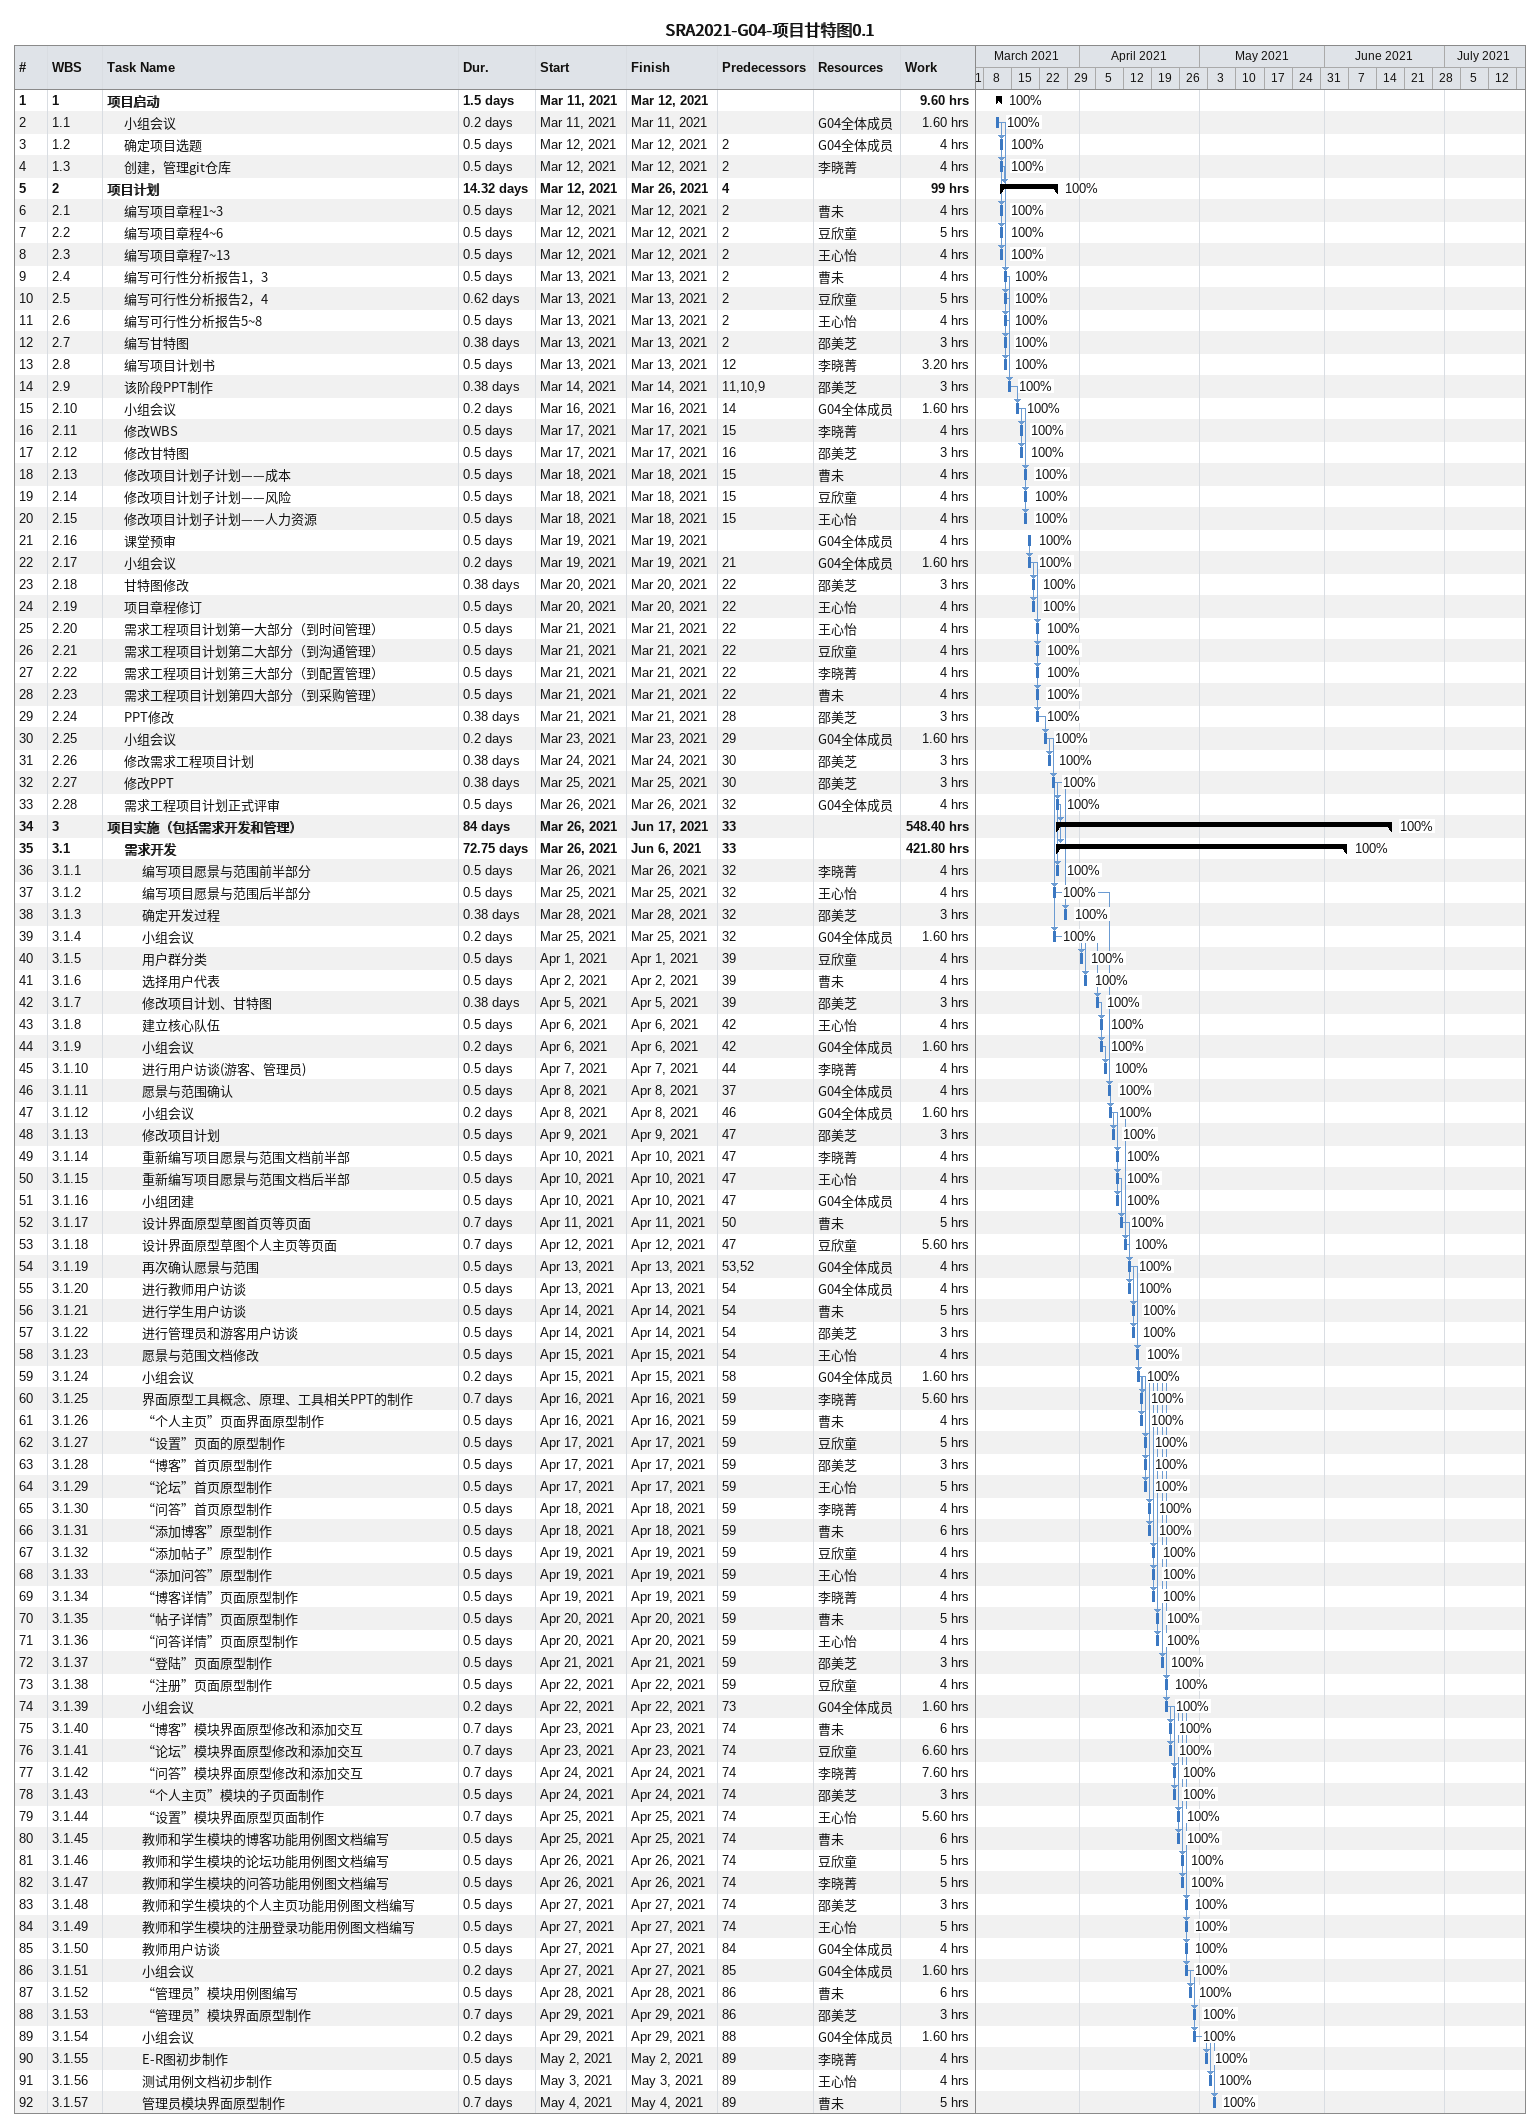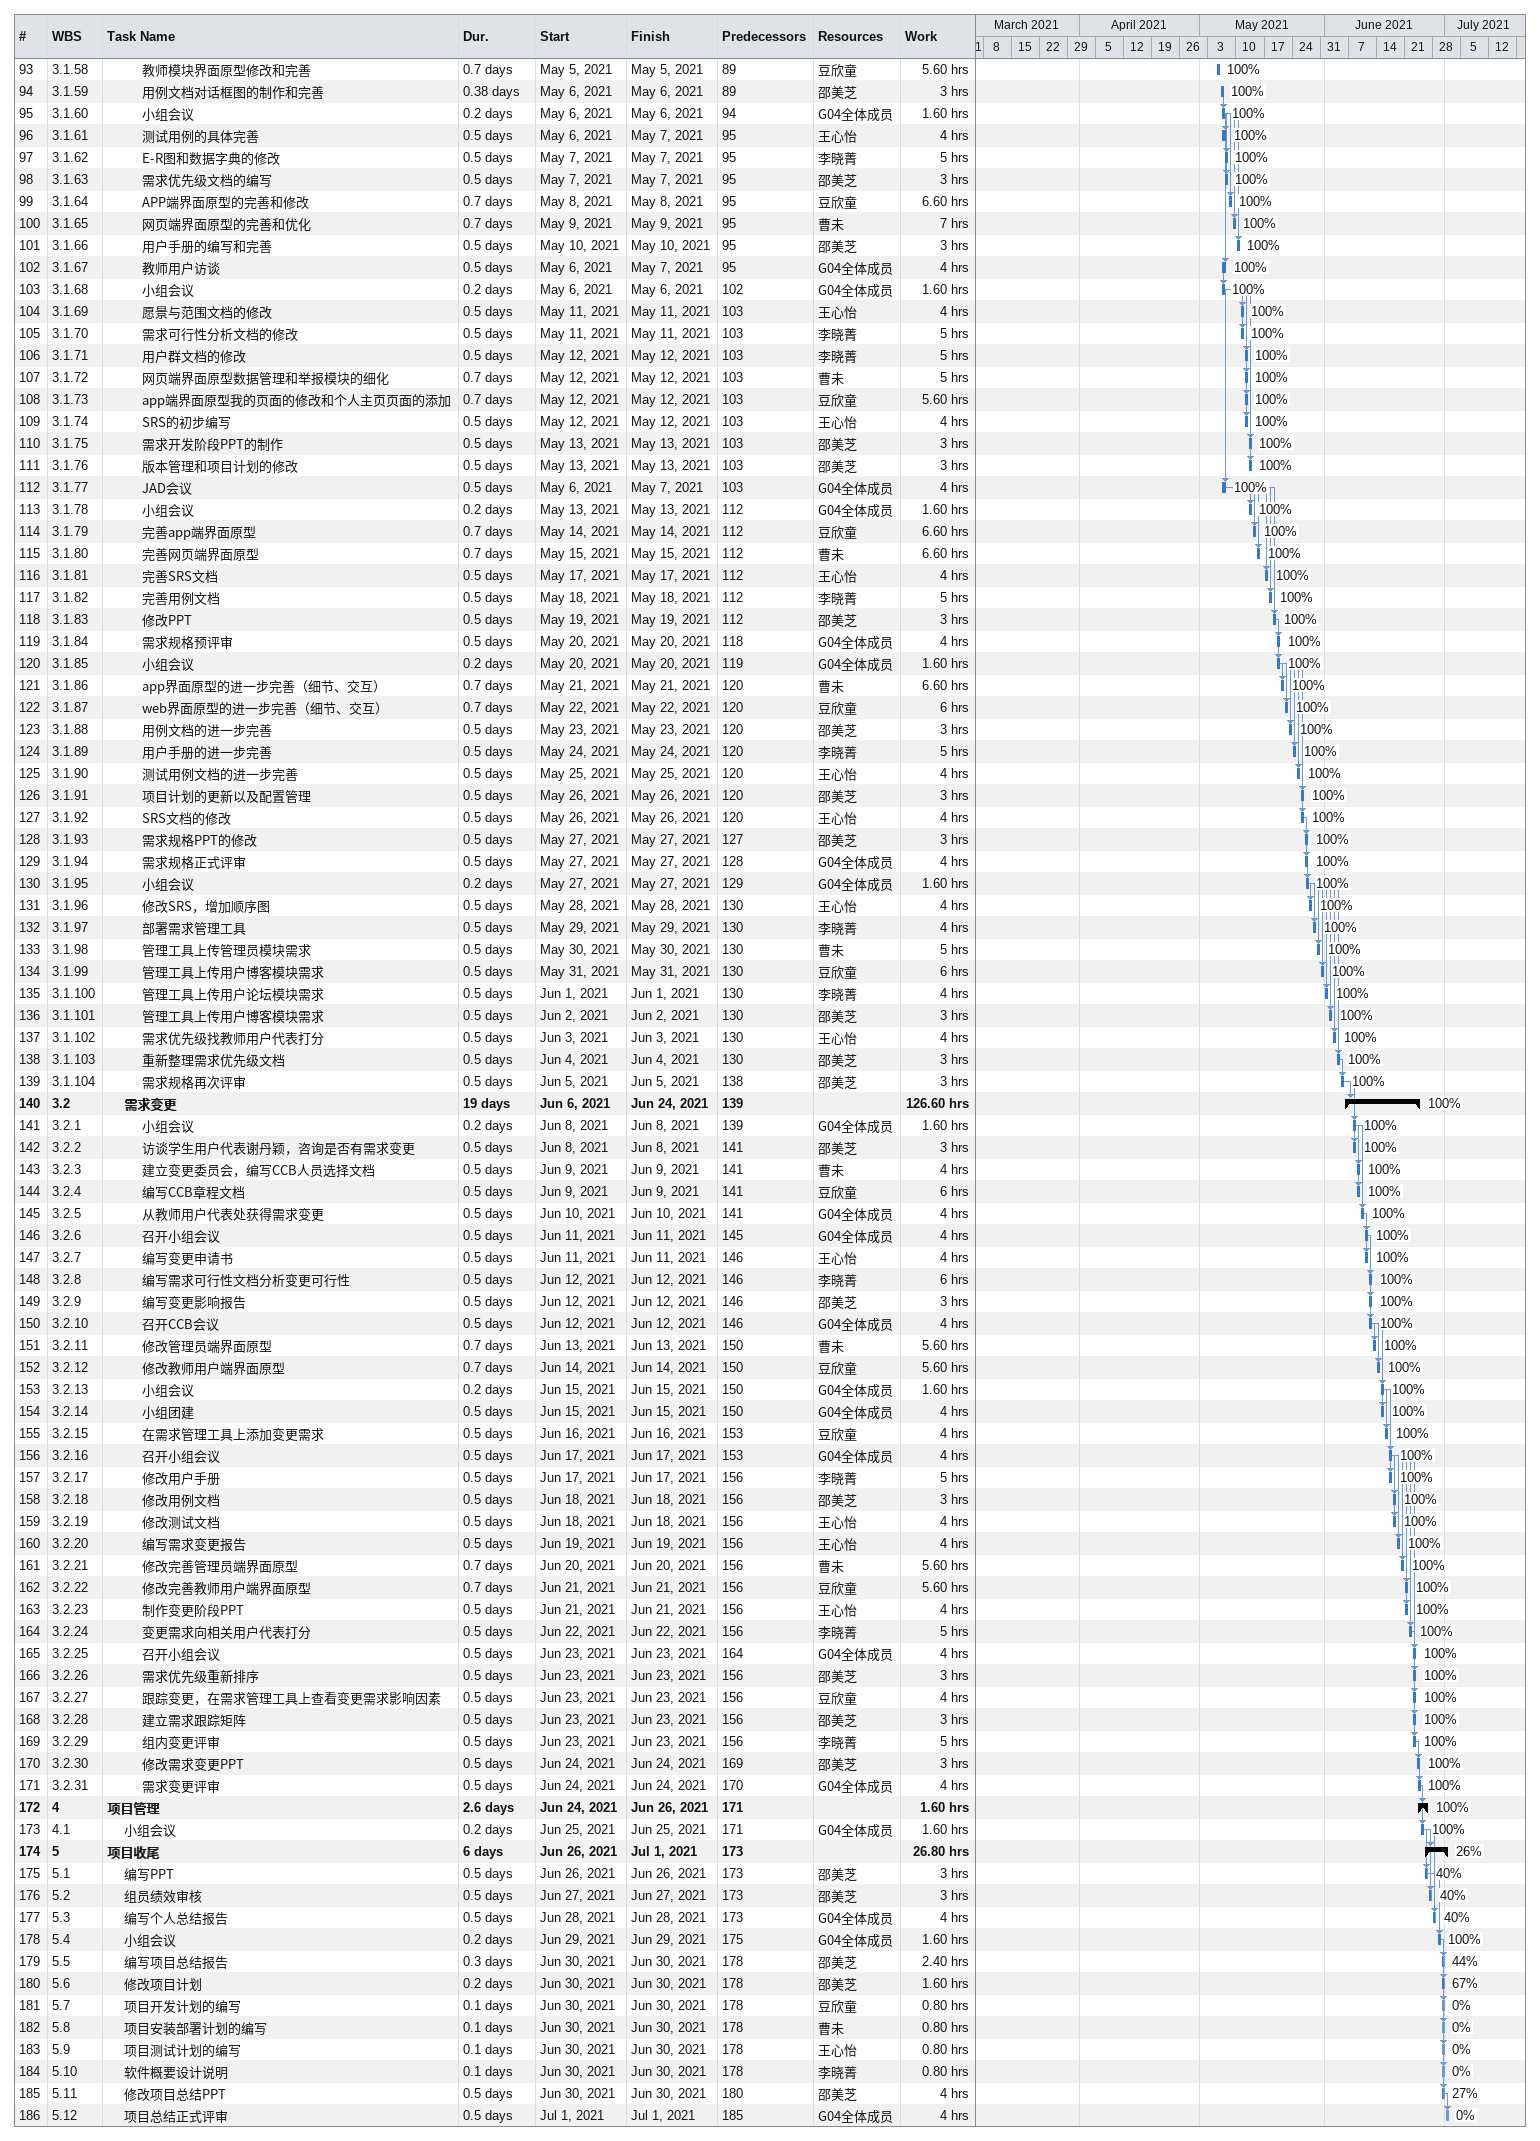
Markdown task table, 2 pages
SRA2021-G04-项目甘特图0.1

| ID | WBS | Task | Duration | Start | Finish | Predecessors | Resources | % complete | Work (h) |
|---|---|---|---|---|---|---|---|---|---|
| 1 | 1 | **项目启动** | 1.5d | 2021-03-11 | 2021-03-12 |  |  | 100 | 9.60 |
| 2 | 1.1 | 小组会议 | 0.2d | 2021-03-11 | 2021-03-11 |  | G04全体成员 | 100 | 1.60 |
| 3 | 1.2 | 确定项目选题 | 0.5d | 2021-03-12 | 2021-03-12 | 2 | G04全体成员 | 100 | 4 |
| 4 | 1.3 | 创建，管理git仓库 | 0.5d | 2021-03-12 | 2021-03-12 | 2 | 李晓菁 | 100 | 4 |
| 5 | 2 | **项目计划** | 14.32d | 2021-03-12 | 2021-03-26 | 4 |  | 100 | 99 |
| 6 | 2.1 | 编写项目章程1~3 | 0.5d | 2021-03-12 | 2021-03-12 | 2 | 曹未 | 100 | 4 |
| 7 | 2.2 | 编写项目章程4~6 | 0.5d | 2021-03-12 | 2021-03-12 | 2 | 豆欣童 | 100 | 5 |
| 8 | 2.3 | 编写项目章程7~13 | 0.5d | 2021-03-12 | 2021-03-12 | 2 | 王心怡 | 100 | 4 |
| 9 | 2.4 | 编写可行性分析报告1，3 | 0.5d | 2021-03-13 | 2021-03-13 | 2 | 曹未 | 100 | 4 |
| 10 | 2.5 | 编写可行性分析报告2，4 | 0.62d | 2021-03-13 | 2021-03-13 | 2 | 豆欣童 | 100 | 5 |
| 11 | 2.6 | 编写可行性分析报告5~8 | 0.5d | 2021-03-13 | 2021-03-13 | 2 | 王心怡 | 100 | 4 |
| 12 | 2.7 | 编写甘特图 | 0.38d | 2021-03-13 | 2021-03-13 | 2 | 邵美芝 | 100 | 3 |
| 13 | 2.8 | 编写项目计划书 | 0.5d | 2021-03-13 | 2021-03-13 | 12 | 李晓菁 | 100 | 3.20 |
| 14 | 2.9 | 该阶段PPT制作 | 0.38d | 2021-03-14 | 2021-03-14 | 11, 10, 9 | 邵美芝 | 100 | 3 |
| 15 | 2.10 | 小组会议 | 0.2d | 2021-03-16 | 2021-03-16 | 14 | G04全体成员 | 100 | 1.60 |
| 16 | 2.11 | 修改WBS | 0.5d | 2021-03-17 | 2021-03-17 | 15 | 李晓菁 | 100 | 4 |
| 17 | 2.12 | 修改甘特图 | 0.5d | 2021-03-17 | 2021-03-17 | 16 | 邵美芝 | 100 | 3 |
| 18 | 2.13 | 修改项目计划子计划——成本 | 0.5d | 2021-03-18 | 2021-03-18 | 15 | 曹未 | 100 | 4 |
| 19 | 2.14 | 修改项目计划子计划——风险 | 0.5d | 2021-03-18 | 2021-03-18 | 15 | 豆欣童 | 100 | 4 |
| 20 | 2.15 | 修改项目计划子计划——人力资源 | 0.5d | 2021-03-18 | 2021-03-18 | 15 | 王心怡 | 100 | 4 |
| 21 | 2.16 | 课堂预审 | 0.5d | 2021-03-19 | 2021-03-19 |  | G04全体成员 | 100 | 4 |
| 22 | 2.17 | 小组会议 | 0.2d | 2021-03-19 | 2021-03-19 | 21 | G04全体成员 | 100 | 1.60 |
| 23 | 2.18 | 甘特图修改 | 0.38d | 2021-03-20 | 2021-03-20 | 22 | 邵美芝 | 100 | 3 |
| 24 | 2.19 | 项目章程修订 | 0.5d | 2021-03-20 | 2021-03-20 | 22 | 王心怡 | 100 | 4 |
| 25 | 2.20 | 需求工程项目计划第一大部分（到时间管理） | 0.5d | 2021-03-21 | 2021-03-21 | 22 | 王心怡 | 100 | 4 |
| 26 | 2.21 | 需求工程项目计划第二大部分（到沟通管理） | 0.5d | 2021-03-21 | 2021-03-21 | 22 | 豆欣童 | 100 | 4 |
| 27 | 2.22 | 需求工程项目计划第三大部分（到配置管理） | 0.5d | 2021-03-21 | 2021-03-21 | 22 | 李晓菁 | 100 | 4 |
| 28 | 2.23 | 需求工程项目计划第四大部分（到采购管理） | 0.5d | 2021-03-21 | 2021-03-21 | 22 | 曹未 | 100 | 4 |
| 29 | 2.24 | PPT修改 | 0.38d | 2021-03-21 | 2021-03-21 | 28 | 邵美芝 | 100 | 3 |
| 30 | 2.25 | 小组会议 | 0.2d | 2021-03-23 | 2021-03-23 | 29 | G04全体成员 | 100 | 1.60 |
| 31 | 2.26 | 修改需求工程项目计划 | 0.38d | 2021-03-24 | 2021-03-24 | 30 | 邵美芝 | 100 | 3 |
| 32 | 2.27 | 修改PPT | 0.38d | 2021-03-25 | 2021-03-25 | 30 | 邵美芝 | 100 | 3 |
| 33 | 2.28 | 需求工程项目计划正式评审 | 0.5d | 2021-03-26 | 2021-03-26 | 32 | G04全体成员 | 100 | 4 |
| 34 | 3 | **项目实施（包括需求开发和管理）** | 84d | 2021-03-26 | 2021-06-17 | 33 |  | 100 | 548.40 |
| 35 | 3.1 | **需求开发** | 72.75d | 2021-03-26 | 2021-06-06 | 33 |  | 100 | 421.80 |
| 36 | 3.1.1 | 编写项目愿景与范围前半部分 | 0.5d | 2021-03-26 | 2021-03-26 | 32 | 李晓菁 | 100 | 4 |
| 37 | 3.1.2 | 编写项目愿景与范围后半部分 | 0.5d | 2021-03-25 | 2021-03-25 | 32 | 王心怡 | 100 | 4 |
| 38 | 3.1.3 | 确定开发过程 | 0.38d | 2021-03-28 | 2021-03-28 | 32 | 邵美芝 | 100 | 3 |
| 39 | 3.1.4 | 小组会议 | 0.2d | 2021-03-25 | 2021-03-25 | 32 | G04全体成员 | 100 | 1.60 |
| 40 | 3.1.5 | 用户群分类 | 0.5d | 2021-04-01 | 2021-04-01 | 39 | 豆欣童 | 100 | 4 |
| 41 | 3.1.6 | 选择用户代表 | 0.5d | 2021-04-02 | 2021-04-02 | 39 | 曹未 | 100 | 4 |
| 42 | 3.1.7 | 修改项目计划、甘特图 | 0.38d | 2021-04-05 | 2021-04-05 | 39 | 邵美芝 | 100 | 3 |
| 43 | 3.1.8 | 建立核心队伍 | 0.5d | 2021-04-06 | 2021-04-06 | 42 | 王心怡 | 100 | 4 |
| 44 | 3.1.9 | 小组会议 | 0.2d | 2021-04-06 | 2021-04-06 | 42 | G04全体成员 | 100 | 1.60 |
| 45 | 3.1.10 | 进行用户访谈(游客、管理员) | 0.5d | 2021-04-07 | 2021-04-07 | 44 | 李晓菁 | 100 | 4 |
| 46 | 3.1.11 | 愿景与范围确认 | 0.5d | 2021-04-08 | 2021-04-08 | 37 | G04全体成员 | 100 | 4 |
| 47 | 3.1.12 | 小组会议 | 0.2d | 2021-04-08 | 2021-04-08 | 46 | G04全体成员 | 100 | 1.60 |
| 48 | 3.1.13 | 修改项目计划 | 0.5d | 2021-04-09 | 2021-04-09 | 47 | 邵美芝 | 100 | 3 |
| 49 | 3.1.14 | 重新编写项目愿景与范围文档前半部 | 0.5d | 2021-04-10 | 2021-04-10 | 47 | 李晓菁 | 100 | 4 |
| 50 | 3.1.15 | 重新编写项目愿景与范围文档后半部 | 0.5d | 2021-04-10 | 2021-04-10 | 47 | 王心怡 | 100 | 4 |
| 51 | 3.1.16 | 小组团建 | 0.5d | 2021-04-10 | 2021-04-10 | 47 | G04全体成员 | 100 | 4 |
| 52 | 3.1.17 | 设计界面原型草图首页等页面 | 0.7d | 2021-04-11 | 2021-04-11 | 50 | 曹未 | 100 | 5 |
| 53 | 3.1.18 | 设计界面原型草图个人主页等页面 | 0.7d | 2021-04-12 | 2021-04-12 | 47 | 豆欣童 | 100 | 5.60 |
| 54 | 3.1.19 | 再次确认愿景与范围 | 0.5d | 2021-04-13 | 2021-04-13 | 53, 52 | G04全体成员 | 100 | 4 |
| 55 | 3.1.20 | 进行教师用户访谈 | 0.5d | 2021-04-13 | 2021-04-13 | 54 | G04全体成员 | 100 | 4 |
| 56 | 3.1.21 | 进行学生用户访谈 | 0.5d | 2021-04-14 | 2021-04-14 | 54 | 曹未 | 100 | 5 |
| 57 | 3.1.22 | 进行管理员和游客用户访谈 | 0.5d | 2021-04-14 | 2021-04-14 | 54 | 邵美芝 | 100 | 3 |
| 58 | 3.1.23 | 愿景与范围文档修改 | 0.5d | 2021-04-15 | 2021-04-15 | 54 | 王心怡 | 100 | 4 |
| 59 | 3.1.24 | 小组会议 | 0.2d | 2021-04-15 | 2021-04-15 | 58 | G04全体成员 | 100 | 1.60 |
| 60 | 3.1.25 | 界面原型工具概念、原理、工具相关PPT的制作 | 0.7d | 2021-04-16 | 2021-04-16 | 59 | 李晓菁 | 100 | 5.60 |
| 61 | 3.1.26 | “个人主页”页面界面原型制作 | 0.5d | 2021-04-16 | 2021-04-16 | 59 | 曹未 | 100 | 4 |
| 62 | 3.1.27 | “设置”页面的原型制作 | 0.5d | 2021-04-17 | 2021-04-17 | 59 | 豆欣童 | 100 | 5 |
| 63 | 3.1.28 | “博客”首页原型制作 | 0.5d | 2021-04-17 | 2021-04-17 | 59 | 邵美芝 | 100 | 3 |
| 64 | 3.1.29 | “论坛”首页原型制作 | 0.5d | 2021-04-17 | 2021-04-17 | 59 | 王心怡 | 100 | 5 |
| 65 | 3.1.30 | “问答”首页原型制作 | 0.5d | 2021-04-18 | 2021-04-18 | 59 | 李晓菁 | 100 | 4 |
| 66 | 3.1.31 | “添加博客”原型制作 | 0.5d | 2021-04-18 | 2021-04-18 | 59 | 曹未 | 100 | 6 |
| 67 | 3.1.32 | “添加帖子”原型制作 | 0.5d | 2021-04-19 | 2021-04-19 | 59 | 豆欣童 | 100 | 4 |
| 68 | 3.1.33 | “添加问答”原型制作 | 0.5d | 2021-04-19 | 2021-04-19 | 59 | 王心怡 | 100 | 4 |
| 69 | 3.1.34 | “博客详情”页面原型制作 | 0.5d | 2021-04-19 | 2021-04-19 | 59 | 李晓菁 | 100 | 4 |
| 70 | 3.1.35 | “帖子详情”页面原型制作 | 0.5d | 2021-04-20 | 2021-04-20 | 59 | 曹未 | 100 | 5 |
| 71 | 3.1.36 | “问答详情”页面原型制作 | 0.5d | 2021-04-20 | 2021-04-20 | 59 | 王心怡 | 100 | 4 |
| 72 | 3.1.37 | “登陆”页面原型制作 | 0.5d | 2021-04-21 | 2021-04-21 | 59 | 邵美芝 | 100 | 3 |
| 73 | 3.1.38 | “注册”页面原型制作 | 0.5d | 2021-04-22 | 2021-04-22 | 59 | 豆欣童 | 100 | 4 |
| 74 | 3.1.39 | 小组会议 | 0.2d | 2021-04-22 | 2021-04-22 | 73 | G04全体成员 | 100 | 1.60 |
| 75 | 3.1.40 | “博客”模块界面原型修改和添加交互 | 0.7d | 2021-04-23 | 2021-04-23 | 74 | 曹未 | 100 | 6 |
| 76 | 3.1.41 | “论坛”模块界面原型修改和添加交互 | 0.7d | 2021-04-23 | 2021-04-23 | 74 | 豆欣童 | 100 | 6.60 |
| 77 | 3.1.42 | “问答”模块界面原型修改和添加交互 | 0.7d | 2021-04-24 | 2021-04-24 | 74 | 李晓菁 | 100 | 7.60 |
| 78 | 3.1.43 | “个人主页”模块的子页面制作 | 0.5d | 2021-04-24 | 2021-04-24 | 74 | 邵美芝 | 100 | 3 |
| 79 | 3.1.44 | “设置”模块界面原型页面制作 | 0.7d | 2021-04-25 | 2021-04-25 | 74 | 王心怡 | 100 | 5.60 |
| 80 | 3.1.45 | 教师和学生模块的博客功能用例图文档编写 | 0.5d | 2021-04-25 | 2021-04-25 | 74 | 曹未 | 100 | 6 |
| 81 | 3.1.46 | 教师和学生模块的论坛功能用例图文档编写 | 0.5d | 2021-04-26 | 2021-04-26 | 74 | 豆欣童 | 100 | 5 |
| 82 | 3.1.47 | 教师和学生模块的问答功能用例图文档编写 | 0.5d | 2021-04-26 | 2021-04-26 | 74 | 李晓菁 | 100 | 5 |
| 83 | 3.1.48 | 教师和学生模块的个人主页功能用例图文档编写 | 0.5d | 2021-04-27 | 2021-04-27 | 74 | 邵美芝 | 100 | 3 |
| 84 | 3.1.49 | 教师和学生模块的注册登录功能用例图文档编写 | 0.5d | 2021-04-27 | 2021-04-27 | 74 | 王心怡 | 100 | 5 |
| 85 | 3.1.50 | 教师用户访谈 | 0.5d | 2021-04-27 | 2021-04-27 | 84 | G04全体成员 | 100 | 4 |
| 86 | 3.1.51 | 小组会议 | 0.2d | 2021-04-27 | 2021-04-27 | 85 | G04全体成员 | 100 | 1.60 |
| 87 | 3.1.52 | “管理员”模块用例图编写 | 0.5d | 2021-04-28 | 2021-04-28 | 86 | 曹未 | 100 | 6 |
| 88 | 3.1.53 | “管理员”模块界面原型制作 | 0.7d | 2021-04-29 | 2021-04-29 | 86 | 邵美芝 | 100 | 3 |
| 89 | 3.1.54 | 小组会议 | 0.2d | 2021-04-29 | 2021-04-29 | 88 | G04全体成员 | 100 | 1.60 |
| 90 | 3.1.55 | E-R图初步制作 | 0.5d | 2021-05-02 | 2021-05-02 | 89 | 李晓菁 | 100 | 4 |
| 91 | 3.1.56 | 测试用例文档初步制作 | 0.5d | 2021-05-03 | 2021-05-03 | 89 | 王心怡 | 100 | 4 |
| 92 | 3.1.57 | 管理员模块界面原型制作 | 0.7d | 2021-05-04 | 2021-05-04 | 89 | 曹未 | 100 | 5 |
| 93 | 3.1.58 | 教师模块界面原型修改和完善 | 0.7d | 2021-05-05 | 2021-05-05 | 89 | 豆欣童 | 100 | 5.60 |
| 94 | 3.1.59 | 用例文档对话框图的制作和完善 | 0.38d | 2021-05-06 | 2021-05-06 | 89 | 邵美芝 | 100 | 3 |
| 95 | 3.1.60 | 小组会议 | 0.2d | 2021-05-06 | 2021-05-06 | 94 | G04全体成员 | 100 | 1.60 |
| 96 | 3.1.61 | 测试用例的具体完善 | 0.5d | 2021-05-06 | 2021-05-07 | 95 | 王心怡 | 100 | 4 |
| 97 | 3.1.62 | E-R图和数据字典的修改 | 0.5d | 2021-05-07 | 2021-05-07 | 95 | 李晓菁 | 100 | 5 |
| 98 | 3.1.63 | 需求优先级文档的编写 | 0.5d | 2021-05-07 | 2021-05-07 | 95 | 邵美芝 | 100 | 3 |
| 99 | 3.1.64 | APP端界面原型的完善和修改 | 0.7d | 2021-05-08 | 2021-05-08 | 95 | 豆欣童 | 100 | 6.60 |
| 100 | 3.1.65 | 网页端界面原型的完善和优化 | 0.7d | 2021-05-09 | 2021-05-09 | 95 | 曹未 | 100 | 7 |
| 101 | 3.1.66 | 用户手册的编写和完善 | 0.5d | 2021-05-10 | 2021-05-10 | 95 | 邵美芝 | 100 | 3 |
| 102 | 3.1.67 | 教师用户访谈 | 0.5d | 2021-05-06 | 2021-05-07 | 95 | G04全体成员 | 100 | 4 |
| 103 | 3.1.68 | 小组会议 | 0.2d | 2021-05-06 | 2021-05-06 | 102 | G04全体成员 | 100 | 1.60 |
| 104 | 3.1.69 | 愿景与范围文档的修改 | 0.5d | 2021-05-11 | 2021-05-11 | 103 | 王心怡 | 100 | 4 |
| 105 | 3.1.70 | 需求可行性分析文档的修改 | 0.5d | 2021-05-11 | 2021-05-11 | 103 | 李晓菁 | 100 | 5 |
| 106 | 3.1.71 | 用户群文档的修改 | 0.5d | 2021-05-12 | 2021-05-12 | 103 | 李晓菁 | 100 | 5 |
| 107 | 3.1.72 | 网页端界面原型数据管理和举报模块的细化 | 0.7d | 2021-05-12 | 2021-05-12 | 103 | 曹未 | 100 | 5 |
| 108 | 3.1.73 | app端界面原型我的页面的修改和个人主页页面的添加 | 0.7d | 2021-05-12 | 2021-05-12 | 103 | 豆欣童 | 100 | 5.60 |
| 109 | 3.1.74 | SRS的初步编写 | 0.5d | 2021-05-12 | 2021-05-12 | 103 | 王心怡 | 100 | 4 |
| 110 | 3.1.75 | 需求开发阶段PPT的制作 | 0.5d | 2021-05-13 | 2021-05-13 | 103 | 邵美芝 | 100 | 3 |
| 111 | 3.1.76 | 版本管理和项目计划的修改 | 0.5d | 2021-05-13 | 2021-05-13 | 103 | 邵美芝 | 100 | 3 |
| 112 | 3.1.77 | JAD会议 | 0.5d | 2021-05-06 | 2021-05-07 | 103 | G04全体成员 | 100 | 4 |
| 113 | 3.1.78 | 小组会议 | 0.2d | 2021-05-13 | 2021-05-13 | 112 | G04全体成员 | 100 | 1.60 |
| 114 | 3.1.79 | 完善app端界面原型 | 0.7d | 2021-05-14 | 2021-05-14 | 112 | 豆欣童 | 100 | 6.60 |
| 115 | 3.1.80 | 完善网页端界面原型 | 0.7d | 2021-05-15 | 2021-05-15 | 112 | 曹未 | 100 | 6.60 |
| 116 | 3.1.81 | 完善SRS文档 | 0.5d | 2021-05-17 | 2021-05-17 | 112 | 王心怡 | 100 | 4 |
| 117 | 3.1.82 | 完善用例文档 | 0.5d | 2021-05-18 | 2021-05-18 | 112 | 李晓菁 | 100 | 5 |
| 118 | 3.1.83 | 修改PPT | 0.5d | 2021-05-19 | 2021-05-19 | 112 | 邵美芝 | 100 | 3 |
| 119 | 3.1.84 | 需求规格预评审 | 0.5d | 2021-05-20 | 2021-05-20 | 118 | G04全体成员 | 100 | 4 |
| 120 | 3.1.85 | 小组会议 | 0.2d | 2021-05-20 | 2021-05-20 | 119 | G04全体成员 | 100 | 1.60 |
| 121 | 3.1.86 | app界面原型的进一步完善（细节、交互） | 0.7d | 2021-05-21 | 2021-05-21 | 120 | 曹未 | 100 | 6.60 |
| 122 | 3.1.87 | web界面原型的进一步完善（细节、交互） | 0.7d | 2021-05-22 | 2021-05-22 | 120 | 豆欣童 | 100 | 6 |
| 123 | 3.1.88 | 用例文档的进一步完善 | 0.5d | 2021-05-23 | 2021-05-23 | 120 | 邵美芝 | 100 | 3 |
| 124 | 3.1.89 | 用户手册的进一步完善 | 0.5d | 2021-05-24 | 2021-05-24 | 120 | 李晓菁 | 100 | 5 |
| 125 | 3.1.90 | 测试用例文档的进一步完善 | 0.5d | 2021-05-25 | 2021-05-25 | 120 | 王心怡 | 100 | 4 |
| 126 | 3.1.91 | 项目计划的更新以及配置管理 | 0.5d | 2021-05-26 | 2021-05-26 | 120 | 邵美芝 | 100 | 3 |
| 127 | 3.1.92 | SRS文档的修改 | 0.5d | 2021-05-26 | 2021-05-26 | 120 | 王心怡 | 100 | 4 |
| 128 | 3.1.93 | 需求规格PPT的修改 | 0.5d | 2021-05-27 | 2021-05-27 | 127 | 邵美芝 | 100 | 3 |
| 129 | 3.1.94 | 需求规格正式评审 | 0.5d | 2021-05-27 | 2021-05-27 | 128 | G04全体成员 | 100 | 4 |
| 130 | 3.1.95 | 小组会议 | 0.2d | 2021-05-27 | 2021-05-27 | 129 | G04全体成员 | 100 | 1.60 |
| 131 | 3.1.96 | 修改SRS，增加顺序图 | 0.5d | 2021-05-28 | 2021-05-28 | 130 | 王心怡 | 100 | 4 |
| 132 | 3.1.97 | 部署需求管理工具 | 0.5d | 2021-05-29 | 2021-05-29 | 130 | 李晓菁 | 100 | 4 |
| 133 | 3.1.98 | 管理工具上传管理员模块需求 | 0.5d | 2021-05-30 | 2021-05-30 | 130 | 曹未 | 100 | 5 |
| 134 | 3.1.99 | 管理工具上传用户博客模块需求 | 0.5d | 2021-05-31 | 2021-05-31 | 130 | 豆欣童 | 100 | 6 |
| 135 | 3.1.100 | 管理工具上传用户论坛模块需求 | 0.5d | 2021-06-01 | 2021-06-01 | 130 | 李晓菁 | 100 | 4 |
| 136 | 3.1.101 | 管理工具上传用户博客模块需求 | 0.5d | 2021-06-02 | 2021-06-02 | 130 | 邵美芝 | 100 | 3 |
| 137 | 3.1.102 | 需求优先级找教师用户代表打分 | 0.5d | 2021-06-03 | 2021-06-03 | 130 | 王心怡 | 100 | 4 |
| 138 | 3.1.103 | 重新整理需求优先级文档 | 0.5d | 2021-06-04 | 2021-06-04 | 130 | 邵美芝 | 100 | 3 |
| 139 | 3.1.104 | 需求规格再次评审 | 0.5d | 2021-06-05 | 2021-06-05 | 138 | 邵美芝 | 100 | 3 |
| 140 | 3.2 | **需求变更** | 19d | 2021-06-06 | 2021-06-24 | 139 |  | 100 | 126.60 |
| 141 | 3.2.1 | 小组会议 | 0.2d | 2021-06-08 | 2021-06-08 | 139 | G04全体成员 | 100 | 1.60 |
| 142 | 3.2.2 | 访谈学生用户代表谢丹颖，咨询是否有需求变更 | 0.5d | 2021-06-08 | 2021-06-08 | 141 | 邵美芝 | 100 | 3 |
| 143 | 3.2.3 | 建立变更委员会，编写CCB人员选择文档 | 0.5d | 2021-06-09 | 2021-06-09 | 141 | 曹未 | 100 | 4 |
| 144 | 3.2.4 | 编写CCB章程文档 | 0.5d | 2021-06-09 | 2021-06-09 | 141 | 豆欣童 | 100 | 6 |
| 145 | 3.2.5 | 从教师用户代表处获得需求变更 | 0.5d | 2021-06-10 | 2021-06-10 | 141 | G04全体成员 | 100 | 4 |
| 146 | 3.2.6 | 召开小组会议 | 0.5d | 2021-06-11 | 2021-06-11 | 145 | G04全体成员 | 100 | 4 |
| 147 | 3.2.7 | 编写变更申请书 | 0.5d | 2021-06-11 | 2021-06-11 | 146 | 王心怡 | 100 | 4 |
| 148 | 3.2.8 | 编写需求可行性文档分析变更可行性 | 0.5d | 2021-06-12 | 2021-06-12 | 146 | 李晓菁 | 100 | 6 |
| 149 | 3.2.9 | 编写变更影响报告 | 0.5d | 2021-06-12 | 2021-06-12 | 146 | 邵美芝 | 100 | 3 |
| 150 | 3.2.10 | 召开CCB会议 | 0.5d | 2021-06-12 | 2021-06-12 | 146 | G04全体成员 | 100 | 4 |
| 151 | 3.2.11 | 修改管理员端界面原型 | 0.7d | 2021-06-13 | 2021-06-13 | 150 | 曹未 | 100 | 5.60 |
| 152 | 3.2.12 | 修改教师用户端界面原型 | 0.7d | 2021-06-14 | 2021-06-14 | 150 | 豆欣童 | 100 | 5.60 |
| 153 | 3.2.13 | 小组会议 | 0.2d | 2021-06-15 | 2021-06-15 | 150 | G04全体成员 | 100 | 1.60 |
| 154 | 3.2.14 | 小组团建 | 0.5d | 2021-06-15 | 2021-06-15 | 150 | G04全体成员 | 100 | 4 |
| 155 | 3.2.15 | 在需求管理工具上添加变更需求 | 0.5d | 2021-06-16 | 2021-06-16 | 153 | 豆欣童 | 100 | 4 |
| 156 | 3.2.16 | 召开小组会议 | 0.5d | 2021-06-17 | 2021-06-17 | 153 | G04全体成员 | 100 | 4 |
| 157 | 3.2.17 | 修改用户手册 | 0.5d | 2021-06-17 | 2021-06-17 | 156 | 李晓菁 | 100 | 5 |
| 158 | 3.2.18 | 修改用例文档 | 0.5d | 2021-06-18 | 2021-06-18 | 156 | 邵美芝 | 100 | 3 |
| 159 | 3.2.19 | 修改测试文档 | 0.5d | 2021-06-18 | 2021-06-18 | 156 | 王心怡 | 100 | 4 |
| 160 | 3.2.20 | 编写需求变更报告 | 0.5d | 2021-06-19 | 2021-06-19 | 156 | 王心怡 | 100 | 4 |
| 161 | 3.2.21 | 修改完善管理员端界面原型 | 0.7d | 2021-06-20 | 2021-06-20 | 156 | 曹未 | 100 | 5.60 |
| 162 | 3.2.22 | 修改完善教师用户端界面原型 | 0.7d | 2021-06-21 | 2021-06-21 | 156 | 豆欣童 | 100 | 5.60 |
| 163 | 3.2.23 | 制作变更阶段PPT | 0.5d | 2021-06-21 | 2021-06-21 | 156 | 王心怡 | 100 | 4 |
| 164 | 3.2.24 | 变更需求向相关用户代表打分 | 0.5d | 2021-06-22 | 2021-06-22 | 156 | 李晓菁 | 100 | 5 |
| 165 | 3.2.25 | 召开小组会议 | 0.5d | 2021-06-23 | 2021-06-23 | 164 | G04全体成员 | 100 | 4 |
| 166 | 3.2.26 | 需求优先级重新排序 | 0.5d | 2021-06-23 | 2021-06-23 | 156 | 邵美芝 | 100 | 3 |
| 167 | 3.2.27 | 跟踪变更，在需求管理工具上查看变更需求影响因素 | 0.5d | 2021-06-23 | 2021-06-23 | 156 | 豆欣童 | 100 | 4 |
| 168 | 3.2.28 | 建立需求跟踪矩阵 | 0.5d | 2021-06-23 | 2021-06-23 | 156 | 邵美芝 | 100 | 3 |
| 169 | 3.2.29 | 组内变更评审 | 0.5d | 2021-06-23 | 2021-06-23 | 156 | 李晓菁 | 100 | 5 |
| 170 | 3.2.30 | 修改需求变更PPT | 0.5d | 2021-06-24 | 2021-06-24 | 169 | 邵美芝 | 100 | 3 |
| 171 | 3.2.31 | 需求变更评审 | 0.5d | 2021-06-24 | 2021-06-24 | 170 | G04全体成员 | 100 | 4 |
| 172 | 4 | **项目管理** | 2.6d | 2021-06-24 | 2021-06-26 | 171 |  | 100 | 1.60 |
| 173 | 4.1 | 小组会议 | 0.2d | 2021-06-25 | 2021-06-25 | 171 | G04全体成员 | 100 | 1.60 |
| 174 | 5 | **项目收尾** | 6d | 2021-06-26 | 2021-07-01 | 173 |  | 26 | 26.80 |
| 175 | 5.1 | 编写PPT | 0.5d | 2021-06-26 | 2021-06-26 | 173 | 邵美芝 | 40 | 3 |
| 176 | 5.2 | 组员绩效审核 | 0.5d | 2021-06-27 | 2021-06-27 | 173 | 邵美芝 | 40 | 3 |
| 177 | 5.3 | 编写个人总结报告 | 0.5d | 2021-06-28 | 2021-06-28 | 173 | G04全体成员 | 40 | 4 |
| 178 | 5.4 | 小组会议 | 0.2d | 2021-06-29 | 2021-06-29 | 175 | G04全体成员 | 100 | 1.60 |
| 179 | 5.5 | 编写项目总结报告 | 0.3d | 2021-06-30 | 2021-06-30 | 178 | 邵美芝 | 44 | 2.40 |
| 180 | 5.6 | 修改项目计划 | 0.2d | 2021-06-30 | 2021-06-30 | 178 | 邵美芝 | 67 | 1.60 |
| 181 | 5.7 | 项目开发计划的编写 | 0.1d | 2021-06-30 | 2021-06-30 | 178 | 豆欣童 | 0 | 0.80 |
| 182 | 5.8 | 项目安装部署计划的编写 | 0.1d | 2021-06-30 | 2021-06-30 | 178 | 曹未 | 0 | 0.80 |
| 183 | 5.9 | 项目测试计划的编写 | 0.1d | 2021-06-30 | 2021-06-30 | 178 | 王心怡 | 0 | 0.80 |
| 184 | 5.10 | 软件概要设计说明 | 0.1d | 2021-06-30 | 2021-06-30 | 178 | 李晓菁 | 0 | 0.80 |
| 185 | 5.11 | 修改项目总结PPT | 0.5d | 2021-06-30 | 2021-06-30 | 180 | 邵美芝 | 27 | 4 |
| 186 | 5.12 | 项目总结正式评审 | 0.5d | 2021-07-01 | 2021-07-01 | 185 | G04全体成员 | 0 | 4 |
